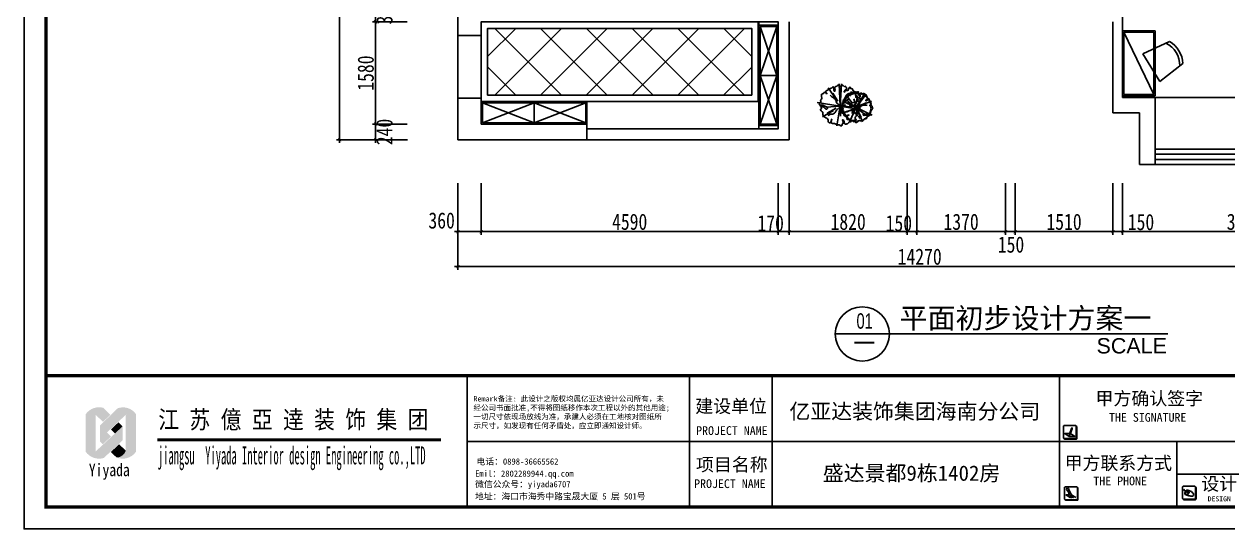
# Model space of a CAD drawing. Header units: millimetres. Extents: x -77055 to 331180, y -861586 to -491011.
# Drawn here: x -77055 to -58458, y -761938 to -754139 of the extents above; entities that cross this region are included whole.
import ezdxf
from ezdxf.enums import TextEntityAlignment as Align

# ---------------------------------------------------------------- set-up
doc = ezdxf.new("R2010")
doc.units = ezdxf.units.MM
doc.header["$PDMODE"] = 3
doc.linetypes.add('M-HIDDEN', pattern=[1.875, 1.25, -0.625])
for name, color, linetype in [('0-01图框模板说明', 2, 'Continuous'), ('0-02图框细线', 136, 'Continuous'), ('06其他', 8, 'Continuous'), ('250', 250, 'Continuous'), ('IEM-18Norm', 30, 'Continuous'), ('IFF-PLANTS', 86, 'Continuous'), ('TK', 7, 'Continuous')]:
    doc.layers.add(name, color=color, linetype=linetype)
doc.styles.add('ar', font='arial.ttf')
doc.styles.add('DIM', font='simhei.ttf', dxfattribs={"width": 0.8})
doc.styles.add('H1', font='')
doc.styles.get("Standard").update_dxf_attribs({"font": 'simhei.ttf'})
doc.styles.add('黑体', font='simhei.ttf')
doc.styles.get('H1').set_extended_font_data('SimSun')
doc.dimstyles.new('1-50', dxfattribs={"dimscale": 50, "dimtxt": 5, "dimasz": 1, "dimexe": 1, "dimexo": 0.1, "dimgap": 0.5, "dimtad": 1, "dimdec": 0, "dimdsep": 46, "dimtxsty": 'DIM', "dimblk": 'ARCHTICK', "dimcen": 4, "dimdle": 1, "dimclrd": 3, "dimclre": 3, "dimclrt": 1, "dimadec": 0, "dimazin": 0, "dimtfac": 1, "dimtdec": 0, "dimtmove": 2, "dimatfit": 3, "dimldrblk": 'DOT', "dimfxl": 15, "dimfxlon": 1, "dimarcsym": 0})

# ---------------------------------------------------------------- blocks, each defined once
blk = doc.blocks.new('_ArchTick')
at = {"color": 0, "linetype": 'ByBlock', "const_width": 0.15}
blk.add_lwpolyline([(-0.5, -0.5), (0.5, 0.5)], dxfattribs=at)
blk = doc.blocks.new('*D427')
at = {"layer": '250', "color": 3, "lineweight": -2}
for p, q in [((-71625, -753726), (-71625, -754156)), ((-71135, -753776), (-71675, -753776)), ((-71135, -754106), (-71675, -754106))]:
    blk.add_line(p, q, dxfattribs=at)
at = {"layer": 'Defpoints', "color": 0}
for p in [(-71130, -753776), (-71625, -754106), (-71130, -754106)]:
    blk.add_point(p, dxfattribs=at)
at = {"layer": '250', "color": 3, "lineweight": -2, "xscale": 50, "yscale": 50, "zscale": 50}
for p, rotation in [((-71625, -753776), 90), ((-71625, -754106), 270)]:
    blk.add_blockref('_ArchTick', p, dxfattribs=dict(at, rotation=rotation))
at = {"layer": '250', "color": 1, "insert": (-71487, -753941), "char_height": 250, "attachment_point": 5, "rotation": 90, "style": 'DIM'}
blk.add_mtext('330', dxfattribs=at)
blk = doc.blocks.new('_Dot')
at = {"color": 0, "linetype": 'ByBlock', "lineweight": -2}
blk.add_line((-0.5, 0), (-1, 0), dxfattribs=at)
at = {"color": 0, "linetype": 'ByBlock', "const_width": 0.5}
blk.add_lwpolyline([(-0.25, 0, 1), (0.25, 0, 1)], format="xyb", close=True, dxfattribs=at)
blk = doc.blocks.new('*D428')
at = {"layer": '250', "color": 3, "lineweight": -2}
for p, q in [((-71135, -754106), (-71675, -754106)), ((-71625, -754056), (-71625, -755736)), ((-71135, -755686), (-71675, -755686))]:
    blk.add_line(p, q, dxfattribs=at)
at = {"layer": 'Defpoints', "color": 0}
for p in [(-71130, -754106), (-71625, -755686), (-71130, -755686)]:
    blk.add_point(p, dxfattribs=at)
at = {"layer": '250', "color": 3, "lineweight": -2, "xscale": 50, "yscale": 50, "zscale": 50}
for p, rotation in [((-71625, -754106), 90), ((-71625, -755686), 270)]:
    blk.add_blockref('_ArchTick', p, dxfattribs=dict(at, rotation=rotation))
at = {"layer": '250', "color": 1, "insert": (-71777, -754896), "char_height": 250, "attachment_point": 5, "rotation": 90, "style": 'DIM'}
blk.add_mtext('1580', dxfattribs=at)
blk = doc.blocks.new('*D429')
at = {"layer": '250', "color": 3, "lineweight": -2}
for p, q in [((-71135, -755686), (-71675, -755686)), ((-71625, -755636), (-71625, -755976)), ((-71130, -755926), (-71675, -755926))]:
    blk.add_line(p, q, dxfattribs=at)
at = {"layer": 'Defpoints', "color": 0}
for p in [(-71130, -755686), (-71625, -755926), (-71125, -755926)]:
    blk.add_point(p, dxfattribs=at)
at = {"layer": '250', "color": 3, "lineweight": -2, "xscale": 50, "yscale": 50, "zscale": 50}
for p, rotation in [((-71625, -755686), 90), ((-71625, -755926), 270)]:
    blk.add_blockref('_ArchTick', p, dxfattribs=dict(at, rotation=rotation))
at = {"layer": '250', "color": 1, "insert": (-71487, -755806), "char_height": 250, "attachment_point": 5, "rotation": 90, "style": 'DIM'}
blk.add_mtext('240', dxfattribs=at)
blk = doc.blocks.new('*D430')
at = {"layer": '250', "color": 3, "lineweight": -2}
for p, q in [((-70355, -756596), (-70355, -757396)), ((-69995, -756596), (-69995, -757396)), ((-70405, -757346), (-69945, -757346))]:
    blk.add_line(p, q, dxfattribs=at)
at = {"layer": 'Defpoints', "color": 0}
for p in [(-69995, -756121), (-70355, -756361), (-69995, -757346)]:
    blk.add_point(p, dxfattribs=at)
at = {"layer": '250', "color": 3, "lineweight": -2, "xscale": 50, "yscale": 50, "zscale": 50, "rotation": 180}
blk.add_blockref('_ArchTick', (-70355, -757346), dxfattribs=at)
at = {"layer": '250', "color": 3, "lineweight": -2, "xscale": 50, "yscale": 50, "zscale": 50}
blk.add_blockref('_ArchTick', (-69995, -757346), dxfattribs=at)
at = {"layer": '250', "color": 1, "insert": (-70605, -757175), "char_height": 250, "attachment_point": 5, "style": 'DIM'}
blk.add_mtext('360', dxfattribs=at)
blk = doc.blocks.new('*D431')
at = {"layer": '250', "color": 3, "lineweight": -2}
for p, q in [((-69995, -756596), (-69995, -757396)), ((-65405, -756596), (-65405, -757396)), ((-70045, -757346), (-65355, -757346))]:
    blk.add_line(p, q, dxfattribs=at)
at = {"layer": 'Defpoints', "color": 0}
for p in [(-69995, -756121), (-65405, -756191), (-65405, -757346)]:
    blk.add_point(p, dxfattribs=at)
at = {"layer": '250', "color": 3, "lineweight": -2, "xscale": 50, "yscale": 50, "zscale": 50, "rotation": 180}
blk.add_blockref('_ArchTick', (-69995, -757346), dxfattribs=at)
at = {"layer": '250', "color": 3, "lineweight": -2, "xscale": 50, "yscale": 50, "zscale": 50}
blk.add_blockref('_ArchTick', (-65405, -757346), dxfattribs=at)
at = {"layer": '250', "color": 1, "insert": (-67700, -757195), "char_height": 250, "attachment_point": 5, "style": 'DIM'}
blk.add_mtext('4590', dxfattribs=at)
blk = doc.blocks.new('*D432')
at = {"layer": '250', "color": 3, "lineweight": -2}
for p, q in [((-65405, -756596), (-65405, -757396)), ((-65235, -756596), (-65235, -757396)), ((-65455, -757346), (-65185, -757346))]:
    blk.add_line(p, q, dxfattribs=at)
at = {"layer": 'Defpoints', "color": 0}
for p in [(-65405, -756191), (-65235, -756361), (-65235, -757346)]:
    blk.add_point(p, dxfattribs=at)
at = {"layer": '250', "color": 3, "lineweight": -2, "xscale": 50, "yscale": 50, "zscale": 50, "rotation": 180}
blk.add_blockref('_ArchTick', (-65405, -757346), dxfattribs=at)
at = {"layer": '250', "color": 3, "lineweight": -2, "xscale": 50, "yscale": 50, "zscale": 50}
blk.add_blockref('_ArchTick', (-65235, -757346), dxfattribs=at)
at = {"layer": '250', "color": 1, "insert": (-65522, -757217), "char_height": 250, "attachment_point": 5, "style": 'DIM'}
blk.add_mtext('170', dxfattribs=at)
blk = doc.blocks.new('*D433')
at = {"layer": '250', "color": 3, "lineweight": -2}
for p, q in [((-65235, -756596), (-65235, -757396)), ((-63415, -756596), (-63415, -757396)), ((-65285, -757346), (-63365, -757346))]:
    blk.add_line(p, q, dxfattribs=at)
at = {"layer": 'Defpoints', "color": 0}
for p in [(-63415, -754351), (-65235, -756361), (-63415, -757346)]:
    blk.add_point(p, dxfattribs=at)
at = {"layer": '250', "color": 3, "lineweight": -2, "xscale": 50, "yscale": 50, "zscale": 50, "rotation": 180}
blk.add_blockref('_ArchTick', (-65235, -757346), dxfattribs=at)
at = {"layer": '250', "color": 3, "lineweight": -2, "xscale": 50, "yscale": 50, "zscale": 50}
blk.add_blockref('_ArchTick', (-63415, -757346), dxfattribs=at)
at = {"layer": '250', "color": 1, "insert": (-64325, -757195), "char_height": 250, "attachment_point": 5, "style": 'DIM'}
blk.add_mtext('1820', dxfattribs=at)
blk = doc.blocks.new('*D434')
at = {"layer": '250', "color": 3, "lineweight": -2}
for p, q in [((-63415, -756596), (-63415, -757396)), ((-63265, -756596), (-63265, -757396)), ((-63465, -757346), (-63215, -757346))]:
    blk.add_line(p, q, dxfattribs=at)
at = {"layer": 'Defpoints', "color": 0}
for p in [(-63415, -754351), (-63265, -754351), (-63265, -757346)]:
    blk.add_point(p, dxfattribs=at)
at = {"layer": '250', "color": 3, "lineweight": -2, "xscale": 50, "yscale": 50, "zscale": 50, "rotation": 180}
blk.add_blockref('_ArchTick', (-63415, -757346), dxfattribs=at)
at = {"layer": '250', "color": 3, "lineweight": -2, "xscale": 50, "yscale": 50, "zscale": 50}
blk.add_blockref('_ArchTick', (-63265, -757346), dxfattribs=at)
at = {"layer": '250', "color": 1, "insert": (-63542, -757217), "char_height": 250, "attachment_point": 5, "style": 'DIM'}
blk.add_mtext('150', dxfattribs=at)
blk = doc.blocks.new('*D435')
at = {"layer": '250', "color": 3, "lineweight": -2}
for p, q in [((-63265, -756596), (-63265, -757396)), ((-61895, -756596), (-61895, -757396)), ((-63315, -757346), (-61845, -757346))]:
    blk.add_line(p, q, dxfattribs=at)
at = {"layer": 'Defpoints', "color": 0}
for p in [(-61895, -753551), (-63265, -754351), (-61895, -757346)]:
    blk.add_point(p, dxfattribs=at)
at = {"layer": '250', "color": 3, "lineweight": -2, "xscale": 50, "yscale": 50, "zscale": 50, "rotation": 180}
blk.add_blockref('_ArchTick', (-63265, -757346), dxfattribs=at)
at = {"layer": '250', "color": 3, "lineweight": -2, "xscale": 50, "yscale": 50, "zscale": 50}
blk.add_blockref('_ArchTick', (-61895, -757346), dxfattribs=at)
at = {"layer": '250', "color": 1, "insert": (-62580, -757195), "char_height": 250, "attachment_point": 5, "style": 'DIM'}
blk.add_mtext('1370', dxfattribs=at)
blk = doc.blocks.new('*D436')
at = {"layer": '250', "color": 3, "lineweight": -2}
for p, q in [((-61895, -756596), (-61895, -757396)), ((-61745, -756596), (-61745, -757396)), ((-61945, -757346), (-61695, -757346))]:
    blk.add_line(p, q, dxfattribs=at)
at = {"layer": 'Defpoints', "color": 0}
for p in [(-61895, -753551), (-61745, -754351), (-61745, -757346)]:
    blk.add_point(p, dxfattribs=at)
at = {"layer": '250', "color": 3, "lineweight": -2, "xscale": 50, "yscale": 50, "zscale": 50, "rotation": 180}
blk.add_blockref('_ArchTick', (-61895, -757346), dxfattribs=at)
at = {"layer": '250', "color": 3, "lineweight": -2, "xscale": 50, "yscale": 50, "zscale": 50}
blk.add_blockref('_ArchTick', (-61745, -757346), dxfattribs=at)
at = {"layer": '250', "color": 1, "insert": (-61809, -757547), "char_height": 250, "attachment_point": 5, "style": 'DIM'}
blk.add_mtext('150', dxfattribs=at)
blk = doc.blocks.new('*D437')
at = {"layer": '250', "color": 3, "lineweight": -2}
for p, q in [((-61745, -756596), (-61745, -757396)), ((-60235, -756596), (-60235, -757396)), ((-61795, -757346), (-60185, -757346))]:
    blk.add_line(p, q, dxfattribs=at)
at = {"layer": 'Defpoints', "color": 0}
for p in [(-61745, -754351), (-60235, -754541), (-60235, -757346)]:
    blk.add_point(p, dxfattribs=at)
at = {"layer": '250', "color": 3, "lineweight": -2, "xscale": 50, "yscale": 50, "zscale": 50, "rotation": 180}
blk.add_blockref('_ArchTick', (-61745, -757346), dxfattribs=at)
at = {"layer": '250', "color": 3, "lineweight": -2, "xscale": 50, "yscale": 50, "zscale": 50}
blk.add_blockref('_ArchTick', (-60235, -757346), dxfattribs=at)
at = {"layer": '250', "color": 1, "insert": (-60990, -757195), "char_height": 250, "attachment_point": 5, "style": 'DIM'}
blk.add_mtext('1510', dxfattribs=at)
blk = doc.blocks.new('*D438')
at = {"layer": '250', "color": 3, "lineweight": -2}
for p, q in [((-60235, -756596), (-60235, -757396)), ((-60085, -756596), (-60085, -757396)), ((-60285, -757346), (-60035, -757346))]:
    blk.add_line(p, q, dxfattribs=at)
at = {"layer": 'Defpoints', "color": 0}
for p in [(-60085, -755706), (-60235, -755946), (-60085, -757346)]:
    blk.add_point(p, dxfattribs=at)
at = {"layer": '250', "color": 3, "lineweight": -2, "xscale": 50, "yscale": 50, "zscale": 50, "rotation": 180}
blk.add_blockref('_ArchTick', (-60235, -757346), dxfattribs=at)
at = {"layer": '250', "color": 3, "lineweight": -2, "xscale": 50, "yscale": 50, "zscale": 50}
blk.add_blockref('_ArchTick', (-60085, -757346), dxfattribs=at)
at = {"layer": '250', "color": 1, "insert": (-59801, -757199), "char_height": 250, "attachment_point": 5, "style": 'DIM'}
blk.add_mtext('150', dxfattribs=at)
blk = doc.blocks.new('*D439')
at = {"layer": '250', "color": 3, "lineweight": -2}
for p, q in [((-60085, -756596), (-60085, -757396)), ((-56325, -756596), (-56325, -757396)), ((-60135, -757346), (-56275, -757346))]:
    blk.add_line(p, q, dxfattribs=at)
at = {"layer": 'Defpoints', "color": 0}
for p in [(-60085, -755706), (-56325, -755706), (-56325, -757346)]:
    blk.add_point(p, dxfattribs=at)
at = {"layer": '250', "color": 3, "lineweight": -2, "xscale": 50, "yscale": 50, "zscale": 50, "rotation": 180}
blk.add_blockref('_ArchTick', (-60085, -757346), dxfattribs=at)
at = {"layer": '250', "color": 3, "lineweight": -2, "xscale": 50, "yscale": 50, "zscale": 50}
blk.add_blockref('_ArchTick', (-56325, -757346), dxfattribs=at)
at = {"layer": '250', "color": 1, "insert": (-58205, -757195), "char_height": 250, "attachment_point": 5, "style": 'DIM'}
blk.add_mtext('3760', dxfattribs=at)
blk = doc.blocks.new('*D442')
at = {"layer": '250', "color": 3, "lineweight": -2}
for p, q in [((-70355, -757135), (-70355, -757935)), ((-56085, -757135), (-56085, -757935)), ((-56035, -757885), (-70405, -757885))]:
    blk.add_line(p, q, dxfattribs=at)
at = {"layer": 'Defpoints', "color": 0}
for p in [(-70355, -756500), (-56085, -756500), (-70355, -757885)]:
    blk.add_point(p, dxfattribs=at)
at = {"layer": '250', "color": 3, "lineweight": -2, "xscale": 50, "yscale": 50, "zscale": 50, "rotation": 180}
blk.add_blockref('_ArchTick', (-70355, -757885), dxfattribs=at)
at = {"layer": '250', "color": 3, "lineweight": -2, "xscale": 50, "yscale": 50, "zscale": 50}
blk.add_blockref('_ArchTick', (-56085, -757885), dxfattribs=at)
at = {"layer": '250', "color": 1, "insert": (-63220, -757734), "char_height": 250, "attachment_point": 5, "style": 'DIM'}
blk.add_mtext('14270', dxfattribs=at)
blk = doc.blocks.new('*D443')
at = {"layer": '250', "color": 3, "lineweight": -2}
for p, q in [((-72181, -744411), (-72181, -755976)), ((-71431, -744461), (-72231, -744461)), ((-71431, -755926), (-72231, -755926))]:
    blk.add_line(p, q, dxfattribs=at)
at = {"layer": 'Defpoints', "color": 0}
for p in [(-71130, -744461), (-72181, -755926), (-71130, -755926)]:
    blk.add_point(p, dxfattribs=at)
at = {"layer": '250', "color": 3, "lineweight": -2, "xscale": 50, "yscale": 50, "zscale": 50}
for p, rotation in [((-72181, -744461), 90), ((-72181, -755926), 270)]:
    blk.add_blockref('_ArchTick', p, dxfattribs=dict(at, rotation=rotation))
at = {"layer": '250', "color": 1, "insert": (-72331, -750193), "char_height": 250, "attachment_point": 5, "rotation": 90, "style": 'DIM'}
blk.add_mtext('11465', dxfattribs=at)
blk = doc.blocks.new('TREE')
at = {"color": 0, "linetype": 'ByBlock'}
for p, q in [((0, 0), (-426, 453)), ((1, -2), (-184, 326)), ((-14, 124), (-37, 392)), ((-28, 553), (-9, 216)), ((-2, -2), (384, 367)), ((0, 0), (-500, -310)), ((0, 0), (-473, -365)), ((0, 0), (-35, -318)), ((0, 0), (227, 147)), ((0, 0), (381, 26)), ((0, 0), (325, -339)), ((0, 0), (223, -298)), ((-580, -11), (-189, -11)), ((-146, -21), (-393, -29)), ((189, -548), (66, -191))]:
    blk.add_line(p, q, dxfattribs=at)
for points in [[(-533, 172, 0.048549), (-538, 162, 0.190472), (-538, 152, -0.10101), (-534, 136, 0.307962), (-529, 126, 0.265853), (-522, 125, -0.124573), (-499, 128, -0.175417), (-471, 113, -0.55537), (-474, 103, -0.151111), (-493, 103, 0.037801), (-513, 108, 0.126958), (-522, 108, 0.229316), (-545, 84, 0.16988), (-545, 59, -0.10766), (-541, 26, 0.160613), (-535, -45, -0.11842), (-527, -95, -0.101826), (-531, -107, 0.641425), (-505, -139, 0.023709), (-443, -97, -0.264906), (-413, -93, -0.527356), (-410, -108, -0.115062), (-453, -136, 0.153737), (-493, -166, 0.227692), (-497, -195, -0.107046), (-494, -249, 0.304489), (-478, -282, 0.118537), (-445, -292, -0.24455), (-417, -310, -0.401226), (-423, -336, 0.516312), (-423, -369, 0.207858), (-395, -376, -0.205707), (-373, -381, 0.042292), (-366, -398, 0.27872), (-293, -406, 0.371124), (-277, -369, -0.162146), (-276, -332, -0.092503), (-254, -296, -0.92822), (-245, -302, 0.045097), (-264, -338, 0.271844), (-261, -356, -0.045638), (-237, -394, -0.351087), (-245, -437, 0.267635), (-276, -481, 0.456302), (-255, -503, 0.224849), (-239, -495, -0.702819), (-221, -501, 0.36667), (-167, -517, -0.306593), (-116, -526, 0.365707), (-41, -531, 0.229267), (-32, -515, -0.531538), (-16, -505, 0.038694), (27, -520, 0.546027), (39, -510, 0.008428), (32, -472, -1.045168), (37, -471, 0.024954), (85, -536, 0.277631), (132, -553, 0.618575), (136, -539, 0.07332), (112, -501, -0.264636), (108, -484, -0.283668), (151, -475, 0.151544), (216, -478, 0.263252), (240, -456, -0.276965), (266, -432, -0.00619), (307, -424, 0.292035), (342, -392, 0.386467), (334, -377, -0.479561), (328, -327, -0.347201), (364, -322, 0.24097), (407, -324, 0.319278), (424, -297, -0.256097), (439, -262, 0.599235), (437, -247, 0.047891), (392, -236, -0.010419), (332, -226, -1.343777), (334, -221, -0.207946), (408, -227, 0.33552), (447, -221, 0.15502), (468, -176, -0.317336), (499, -144, 0.33213), (532, -107, 0.295355), (520, -83, -0.3785), (502, -32, 0.22719), (500, 14, 0.002774), (486, 38, -0.340727), (489, 58, 0.192143), (500, 81, 0.191783), (474, 155, 0.399061), (419, 160, -0.281864), (340, 151, -0.778653), (341, 160, 0.05714), (390, 169, 0.298226), (428, 213, -0.213147), (451, 252, 0.598277), (448, 281, 0.136008), (413, 299, -0.239617), (383, 322, 0.225446), (329, 367, -0.274678), (282, 414, 0.625959), (207, 429, -0.077436), (161, 385, -1.722769), (161, 389, 0.182225), (191, 427, -0.220662), (213, 451, 0.440558), (221, 473, 0.255848), (180, 500, 0.203833), (140, 487, -0.381368), (42, 488, 0.289099), (-77, 508, 0.098536), (-107, 488, -0.37499), (-148, 485, 0.295657), (-212, 490, 0.325049), (-226, 463, -0.444778), (-241, 442, -0.072527), (-280, 445, 0.724317), (-286, 435, 0.036145), (-225, 376, 0.245611), (-185, 367, -0.314344), (-138, 351, -0.471362), (-150, 307, -0.328571), (-187, 315, 0.165469), (-233, 341, -0.289587), (-308, 411, 0.485494), (-358, 433, 0.37279), (-379, 377, -0.569082), (-398, 355, 0.406999), (-425, 335, -0.196889), (-455, 288, -0.049165), (-529, 245, 0.519447), (-535, 215, -0.377457), (-533, 172, 3.957934)], [(15, 56, -0.10196), (60, 209, 0.275224), (55, 302, -0.168848), (27, 414, -2.224984)], [(-390, 62, -0.036231), (-288, 26, 0.185457), (-162, 20, -0.211068), (-43, 9, 0.149215), (0, 0, -8.760448)], [(487, -11, 0.172133), (370, 10, -0.196086), (205, 48, 0.316741), (120, 48, -11.613477)], [(-159, -464, 0.391732), (-139, -392, -0.180788), (-149, -315, -0.13994), (-84, -199, 0.260432), (-59, -111, -0.869243)], [(295, -451, 0.133517), (268, -402, 0.059364), (224, -366, -0.223064), (177, -290, 0.236418), (120, -204, -0.461399)]]:
    blk.add_lwpolyline(points, format="xyb", dxfattribs=at)
blk = doc.blocks.new('A$C277C16EF')
at = {"layer": '0-01图框模板说明'}
for points in [[(-12145, 1411, -0.414214), (-12158, 1397), (-12331, 1397, -0.071272), (-12335, 1398, 0.348143), (-12322, 1388), (-12149, 1388, 0.414214), (-12135, 1401), (-12135, 1574, 0.333108), (-12145, 1587, -0.057743), (-12145, 1584)], [(-12128, 465, -0.414214), (-12141, 451), (-12314, 451, -0.071272), (-12318, 452, 0.348143), (-12305, 442), (-12132, 442, 0.414214), (-12119, 455), (-12119, 628, 0.333108), (-12129, 641, -0.057743), (-12128, 638)], [(-10305, 473, -0.414214), (-10318, 460), (-10491, 460, -0.071272), (-10495, 460, 0.348143), (-10482, 450), (-10309, 450, 0.414214), (-10296, 463), (-10296, 636, 0.333108), (-10305, 649, -0.057743), (-10305, 646)]]:
    blk.add_hatch(color=8, dxfattribs=at).paths.add_polyline_path(points)
at = {"layer": '06其他', "linetype": 'ByBlock'}
h = blk.add_hatch(color=7, dxfattribs=at)
h.set_gradient(color1=(255, 241, 220), color2=(255, 110, 0), rotation=45, tint=1, name='HEMISPHERICAL')
h.paths.add_polyline_path([(-27449, 1771), (-27449, 1763, -0.16489), (-27295, 1763), (-27180, 1654), (-27067, 1764), (-27179, 1872, 0.313173)])
h = blk.add_hatch(color=16, dxfattribs=at)
h.set_gradient(color1=(127, 0, 0), color2=(204, 0, 0), rotation=135, tint=1, name='INVHEMISPHERICAL')
h.paths.add_polyline_path([(-27227, 1599), (-27119, 1490), (-26828, 1764, -0.337042), (-26673, 1776, 0.33371), (-26953, 1864)])
h = blk.add_hatch(color=20, dxfattribs=at)
h.set_gradient(color1=(255, 63, 0), color2=(253, 236, 196), tint=1, name='HEMISPHERICAL')
h.paths.add_polyline_path([(-27449, 1194, 0.322561), (-27170, 1095, -0.167756), (-27295, 1196), (-27295, 1763, 0.16489), (-27449, 1763)])
h = blk.add_hatch(color=1, dxfattribs=at)
h.set_gradient(color1=(255, 0, 0), color2=(255, 127, 0), tint=1, name='INVHEMISPHERICAL')
h.paths.add_polyline_path([(-26673, 1776, 0.339601), (-26829, 1763), (-26829, 1210, -0.318809), (-26971, 1103, 0.343219), (-26673, 1189)])
h = blk.add_hatch(color=20, dxfattribs=at)
h.set_gradient(color1=(255, 63, 0), color2=(253, 236, 196), rotation=45, tint=1)
h.paths.add_polyline_path([(-27295, 1196, 0.167756), (-27170, 1095), (-26879, 1367), (-26879, 1584)])
h = blk.add_hatch(color=18, dxfattribs=at)
h.set_gradient(color1=(76, 0, 0), color2=(127, 0, 0), rotation=45, tint=1, name='CURVED')
h.paths.add_polyline_path([(-27227, 1599), (-27227, 1351), (-27184, 1309), (-27056, 1428)])
h = blk.add_hatch(color=11, dxfattribs=at)
h.set_gradient(color1=(254, 140, 88), color2=(97, 0, 2), rotation=45, tint=1, name='HEMISPHERICAL')
h.paths.add_polyline_path([(-27059, 1537), (-26995, 1476), (-26879, 1584), (-26943, 1646)])
h = blk.add_hatch(color=16, dxfattribs=at)
h.set_gradient(color1=(127, 0, 0), color2=(204, 0, 0), rotation=45, tint=1, name='CURVED')
h.paths.add_polyline_path([(-26829, 1210), (-26932, 1308), (-27060, 1189), (-26971, 1103, 0.318809)])
at = {"layer": '0-01图框模板说明', "color": 8}
for p, q in [((-12251, 1448), (-12253, 1444)), ((-12252, 1448), (-12253, 1446)), ((-12253, 1446), (-12253, 1444)), ((-12252, 1445), (-12253, 1444)), ((-12251, 1447), (-12252, 1445)), ((-10462, 577), (-10429, 561)), ((-10421, 576), (-10454, 588)), ((-10449, 575), (-10449, 575)), ((-10449, 575), (-10425, 562)), ((-10420, 571), (-10445, 582)), ((-10379, 585), (-10421, 597)), ((-10411, 561), (-10404, 557)), ((-12241, 484), (-12306, 527)), ((-12306, 527), (-12253, 527)), ((-12224, 527), (-12219, 527)), ((-12219, 527), (-12153, 484)), ((-10471, 551), (-10471, 551)), ((-10456, 543), (-10415, 520))]:
    blk.add_line(p, q, dxfattribs=at)
at = {"layer": '0-01图框模板说明', "color": 2, "const_width": 49}
blk.add_lwpolyline([(-338, 19745), (-338, 338), (-28062, 338), (-28062, 19745)], close=True, dxfattribs=at)
blk.add_lwpolyline([(-338, 2367), (-28066, 2367)], dxfattribs=at)
at = {"layer": '0-01图框模板说明', "color": 8}
for points in [[(-12331, 1397), (-12158, 1397, 0.414214), (-12145, 1411), (-12145, 1584, 0.414214), (-12158, 1597), (-12331, 1597, 0.414214), (-12344, 1584), (-12344, 1411, 0.414214)], [(-12208, 1555), (-12215, 1557), (-12215, 1559, -0.451962), (-12211, 1560), (-12210, 1560, -0.418435), (-12208, 1556)], [(-12314, 451), (-12141, 451, 0.414214), (-12128, 465), (-12128, 638, 0.414214), (-12141, 651), (-12314, 651, 0.414214), (-12328, 638), (-12328, 465, 0.414214)], [(-10491, 460), (-10318, 460, 0.414214), (-10305, 473), (-10305, 646, 0.414214), (-10318, 659), (-10491, 659, 0.414214), (-10504, 646), (-10504, 473, 0.414214)]]:
    blk.add_lwpolyline(points, format="xyb", close=True, dxfattribs=at)
for points in [[(-12335, 1398, 0.348143), (-12322, 1388), (-12149, 1388, 0.414214), (-12135, 1401), (-12135, 1574, 0.333108), (-12145, 1587)], [(-12318, 452, 0.348143), (-12305, 442), (-12132, 442, 0.414214), (-12119, 455), (-12119, 628, 0.333108), (-12129, 641)], [(-10495, 460, 0.348143), (-10482, 450), (-10309, 450, 0.414214), (-10296, 463), (-10296, 636, 0.333108), (-10305, 649)]]:
    blk.add_lwpolyline(points, format="xyb", dxfattribs=at)
for points in [[(-12211, 1548), (-12218, 1551), (-12249, 1464), (-12242, 1462)], [(-12208, 1555), (-12216, 1558), (-12218, 1551), (-12210, 1548)], [(-12251, 1447), (-12252, 1448), (-12249, 1464), (-12242, 1462)]]:
    blk.add_lwpolyline(points, close=True, dxfattribs=at)
blk.add_lwpolyline([(-12238, 1473), (-12235, 1473), (-12170, 1430), (-12257, 1430), (-12323, 1473), (-12246, 1473)], dxfattribs=at)
for centre, radius in [((-12280, 614), 17.7), ((-12268, 579), 2.53), ((-12263, 570), 2.53), ((-12262, 582), 2.53), ((-12259, 560), 2.53), ((-12258, 573), 2.53), ((-12256, 586), 2.53), ((-12253, 563), 2.53), ((-12252, 576), 2.53), ((-12247, 566), 2.53), ((-12254, 548), 2.53), ((-12239, 527), 14.3), ((-12248, 551), 2.53), ((-12242, 555), 2.53)]:
    blk.add_circle(centre, radius, dxfattribs=at)
for centre, radius, start, end in [((-12394, 500), 144, 10.8653, 46.0134), ((-11892, 729), 386, 196.3548, 210.1283), ((-10446, 561), 21.3, 158.1829, 240.9002), ((-10421, 555), 46.4, 172.2315, 207.5085), ((-10376, 526), 99.8, 139.3249, 154.2833), ((-10430, 563), 35, 74.0812, 127.264), ((-10447, 579), 3.62, 54.1755, 246.924), ((-10445, 579), 46.7, 277.384, 14.5417), ((-10419, 579), 21, 239.1443, 279.6549), ((-10424, 568), 5.39, 255.5948, 46.2056), ((-10431, 557), 21, 22.1455, 62.6561), ((-10416, 563), 5.32, 279.6549, 22.1455), ((-10448, 474), 131, 28.784, 58.3007), ((-10374, 651), 146, 233.0714, 279.6677), ((-10357, 637), 131, 243.4996, 273.0164), ((-10359, 532), 27.1, 290.3762, 11.4241)]:
    blk.add_arc(centre, radius, start, end, dxfattribs=at)
for points in [[(-10458, 585), (-10473, 587), (-10480, 594), (-10483, 611)], [(-10456, 587), (-10473, 588), (-10478, 600), (-10482, 612)]]:
    blk.add_open_spline(points, degree=3, dxfattribs=at)
blk.add_spline([(-12239, 513), (-12210, 500), (-12209, 510), (-12222, 507), (-12230, 484), (-12195, 490), (-12189, 484)], degree=3, dxfattribs=at)
at = {"layer": '0-02图框细线'}
for p, q in [((-21553, 338), (-21553, 2367)), ((-18119, 327), (-18119, 2367)), ((-16842, 327), (-16842, 2367)), ((-12405, 338), (-12405, 2367)), ((-21553, 1352), (-338, 1352)), ((-10594, 338), (-10594, 1352)), ((-338, 845), (-10594, 845))]:
    blk.add_line(p, q, dxfattribs=at)
blk.add_lwpolyline([(0, 20083), (0, 0), (-28400, 0), (-28400, 20083)], close=True, dxfattribs=at)
at = {"layer": '0-02图框细线', "ltscale": 0.2, "const_width": 45}
blk.add_lwpolyline([(-26342, 1377), (-21957, 1377)], dxfattribs=at)
at = {"layer": '0-02图框细线'}
for s, insert, char_height, attachment_point in [('{\\fSimHei|b0|i0|c134|p2;Remark备注: 此设计之版权均属亿亚达设计公司所有，未\\P经公司书面批准,不得将图纸移作本次工程以外的其他用途;\\P一切尺寸依现场放线为准，承建人必须在工地核对图纸所\\P示尺寸，如发现有任何矛盾处，应立即通知设计师。}', (-21458, 1541), 83.12, 7), ('{\\fSimSun|b0|i0|c134|p2;甲方确认签字}', (-11848, 2004), 202.86, 4), ('{\\fSimSun|b0|i0|c134|p2;建设单位}', (-18031, 1885), 202.86, 4), ('{\\fSimSun|b0|i0|c134|p2;THE SIGNATURE}', (-11640, 1722), 135.24, 4), ('{\\fSimSun|b0|i0|c134|p2;PROJECT NAME}', (-18018, 1518), 135.24, 4), ('{\\fSimSun|b0|i0|c134|p2;项目名称}', (-18020, 983), 202.86, 4), ('{\\fSimSun|b0|i0|c134|p2;甲方联系方式}', (-12326, 1005), 202.86, 4), ('{\\fSimSun|b0|i0|c134|p2;电话：0898-36665562  }', (-21410, 1036), 96.98, 4), ('{\\fSimSun|b0|i0|c134|p2;微信公众号：yiyada6707}', (-21432, 677), 96.98, 4), ('{\\fSimSun|b0|i0|c134|p2;Emil：2802289944.qq.com}', (-21432, 841), 96.98, 4), ('{\\fSimSun|b0|i0|c134|p2;PROJECT NAME}', (-18049, 698), 135.24, 4), ('{\\fSimSun|b0|i0|c134|p2;THE PHONE}', (-11882, 740), 135.24, 4), ('{\\fSimSun|b0|i0|c134|p2;设计}', (-10215, 686), 202.86, 4), ('{\\fSimSun|b0|i0|c134|p2;地址：海口市海秀中路宝晟大厦 5 层 501号}', (-21433, 497), 96.98, 4), ('{\\fSimSun|b0|i0|c134|p2;DESIGN}', (-10116, 464), 76.2, 4)]:
    blk.add_mtext(s, dxfattribs=dict(at, insert=insert, char_height=char_height, attachment_point=attachment_point))
at = {"layer": '0-02图框细线', "char_height": 236.67, "attachment_point": 5, "style": '黑体'}
for s, insert in [('亿亚达装饰集团海南分公司', (-14640, 1802)), ('{\\fSimSun|b0|i0|c134|p2;盛达景都9栋1402房}', (-14690, 849))]:
    blk.add_mtext(s, dxfattribs=dict(at, insert=insert))
at = {"layer": 'TK', "color": 150, "style": 'H1'}
for s, height, width, p in [('江 苏 億 亞 逹 装 饰 集 团', 277.07, 0.85, (-26327, 1551)), ('jiangsu  Yiyada Interior design Engineering co.,LTD', 277.07, 0.43, (-26331, 997)), ('Yiyada ', 194, 0.8, (-27400, 815))]:
    blk.add_text(s, height=height, dxfattribs=dict(at, width=width)).set_placement(p)
blk = doc.blocks.new('A$C56A9156F')
at = {"color": 1}
for p, q in [((-92, 491), (360, 525)), ((-92, 491), (0, 0)), ((0, 0), (433, 132))]:
    blk.add_line(p, q, dxfattribs=at)
for radius, start, end in [(375, 337.108, 44.0862), (425, 342.5246, 38.6696)]:
    blk.add_arc((28, 260), radius, start, end, dxfattribs=at)

msp = doc.modelspace()

# ---------------------------------------------------------------- hatches: boundary and pattern name
at = {"layer": '250'}
h = msp.add_hatch(dxfattribs=at)
h.set_pattern_fill('_USER', color=8, scale=500, angle=45, style=0, double=1, pattern_type=0)
h.set_pattern_definition([(45, (-67854.83, -754720.96), (-353.55, 353.55), []), (135, (-67854.83, -754720.96), (-353.55, -353.55), [])])
h.paths.add_polyline_path([(-69894.8, -755236), (-65814.8, -755236), (-65814.8, -754206), (-69894.8, -754206)])

# ---------------------------------------------------------------- linework, layer by layer
at = {"color": 2}
msp.add_line((-64524.3, -758926), (-63687.9, -758926), dxfattribs=at)
msp.add_line((-63687.9, -758926), (-59386.4, -758926))
at = {"color": 150}
msp.add_circle((-64106.1, -758926), 418.2, dxfattribs=at)
at = {"layer": '250', "color": 7}
for p, q in [((-70354.8, -746596), (-70354.8, -754316)), ((-60084.8, -752301), (-60084.8, -755271)), ((-69994.8, -754316), (-69994.8, -754106)), ((-60234.8, -754106), (-60234.8, -755511)), ((-69994.8, -754316), (-70354.8, -754316)), ((-69994.8, -755286), (-70354.8, -755286)), ((-70354.8, -755286), (-70354.8, -755926)), ((-69994.8, -755286), (-69994.8, -755686)), ((-60084.8, -755271), (-59584.8, -755271)), ((-59584.8, -755271), (-59584.8, -756071)), ((-60234.8, -755511), (-59824.8, -755511)), ((-59824.8, -755511), (-59824.8, -756311)), ((-69994.8, -755686), (-68359.8, -755686)), ((-68359.8, -755686), (-68359.8, -755756)), ((-68359.8, -755756), (-68359.8, -755926)), ((-70354.8, -755926), (-68359.8, -755926)), ((-59584.8, -756071), (-59584.8, -756311)), ((-59824.8, -756311), (-59584.8, -756311))]:
    msp.add_line(p, q, dxfattribs=at)
at = {"layer": '250', "color": 8}
for p, q in [((-65404.8, -754106), (-65404.8, -755756)), ((-65234.8, -754106), (-65234.8, -755926)), ((-65704.8, -754156), (-65704.8, -755706)), ((-69177.3, -755666), (-69974.8, -755356)), ((-69974.8, -755666), (-69177.3, -755356)), ((-69177.3, -755356), (-69177.3, -755666)), ((-68379.8, -755356), (-69177.3, -755666)), ((-69177.3, -755356), (-68379.8, -755666)), ((-68359.8, -755756), (-65404.8, -755756)), ((-68359.8, -755926), (-65234.8, -755926))]:
    msp.add_line(p, q, dxfattribs=at)
at = {"layer": '250', "color": 1}
for p, q in [((-60064.8, -754265.4), (-59604.8, -755225.4)), ((-57119.8, -756151), (-59584.8, -756151)), ((-57119.8, -756231), (-59584.8, -756231))]:
    msp.add_line(p, q, dxfattribs=at)
at = {"layer": '250', "color": 251}
msp.add_line((-57119.8, -755271), (-59584.8, -755271), dxfattribs=at)
at = {"layer": '250', "color": 2}
for p, q in [((-57119.8, -756071), (-59584.8, -756071)), ((-57119.8, -756311), (-59584.8, -756311))]:
    msp.add_line(p, q, dxfattribs=at)
at = {"layer": '250', "color": 8}
for points in [[(-65704.8, -754156), (-65704.8, -755756), (-68359.8, -755756), (-68359.8, -755336), (-69974.8, -755336), (-69994.8, -755336), (-69994.8, -754106), (-65704.8, -754106), (-65704.8, -754156)], [(-65424.8, -755686), (-65684.8, -754931), (-65424.8, -754931), (-65684.8, -754176)], [(-65684.8, -755686), (-65424.8, -754931), (-65684.8, -754931), (-65424.8, -754176)]]:
    msp.add_lwpolyline(points, dxfattribs=at)
for points in [[(-69994.8, -755336), (-65714.8, -755336), (-65714.8, -754106), (-69994.8, -754106)], [(-69894.8, -755236), (-65814.8, -755236), (-65814.8, -754206), (-69894.8, -754206)], [(-65684.8, -754176), (-65424.8, -754176), (-65424.8, -755686), (-65684.8, -755686)], [(-69994.8, -755686), (-68359.8, -755686), (-68359.8, -755336), (-69994.8, -755336)], [(-69974.8, -755666), (-68379.8, -755666), (-68379.8, -755356), (-69974.8, -755356)]]:
    msp.add_lwpolyline(points, close=True, dxfattribs=at)
at = {"layer": '250', "color": 7}
for points in [[(-65704.8, -754156), (-65404.8, -754156), (-65404.8, -754106), (-65704.8, -754106)], [(-70354.8, -755286), (-69994.8, -755286), (-69994.8, -754316), (-70354.8, -754316)], [(-65704.8, -755706), (-65404.8, -755706), (-65404.8, -755756), (-65704.8, -755756)]]:
    msp.add_lwpolyline(points, close=True, dxfattribs=at)
at = {"layer": '250', "color": 2}
msp.add_lwpolyline([(-59584.8, -755245.4), (-59584.8, -754245.4), (-60084.8, -754245.4), (-60084.8, -755245.4)], close=True, dxfattribs=at)
at = {"layer": '250', "color": 1}
msp.add_lwpolyline([(-59604.8, -755225.4), (-59604.8, -754265.4), (-60064.8, -754265.4), (-60064.8, -755225.4)], close=True, dxfattribs=at)
at = {"layer": 'IEM-18Norm', "linetype": 'M-HIDDEN', "ltscale": 0.2}
msp.add_circle((-64189.1, -755424.4), 216.6, dxfattribs=at)

# ---------------------------------------------------------------- block references
at = {"color": 0, "rotation": 20.83290023870373}
msp.add_blockref('A$C56A9156F', (-59510.8, -755025.6), dxfattribs=at)
at = {"layer": '250', "color": 7}
msp.add_blockref('A$C277C16EF', (-48655.4, -761938.4), dxfattribs=at)
at = {"layer": 'IFF-PLANTS'}
for p, xscale, yscale, zscale, rotation in [((-64447.4, -755405.8), -0.5801032317077741, 0.5801032316958299, 0.580103231707317, 124.2149886182126), ((-64200.2, -755427.8), 0.4350774237579836, 0.4350774237973383, 0.4350774237804879, 201.1796316261226)]:
    msp.add_blockref('TREE', p, dxfattribs=dict(at, xscale=xscale, yscale=yscale, zscale=zscale, rotation=rotation))

# ---------------------------------------------------------------- texts
at = {"color": 2, "style": 'ar'}
msp.add_text('SCALE  ', height=237.6, dxfattribs=at).set_placement((-60488.4, -759228))
at = {"color": 2, "style": 'ar', "flags": 8}
msp.add_attdef('平面初步设计方案一', text='原始结构图', height=316.8, dxfattribs=at).set_placement((-61585.7, -758676.1), align=Align.MIDDLE)
at = {"color": 2, "style": 'ar', "width": 0.680032}
msp.add_attdef('01', text='02', height=237.6, dxfattribs=at).set_placement((-64195.8, -758845), (-63944.7, -758845), align=Align.FIT)
at = {"color": 2, "style": 'ar', "width": 3.8549, "flags": 8}
msp.add_attdef('-', text='-', height=237.6, dxfattribs=at).set_placement((-64288.5, -759152.9), (-63862.4, -759152.9), align=Align.FIT)

# ---------------------------------------------------------------- dimensions: what is measured, and where the dimension line sits
at = {"layer": '250', "color": 7}
for base, p1, p2, angle, picture, middle in [((-72181.4, -755926), (-71130.4, -744461), (-71130.4, -755926), 270, '*D443', (-72331.4, -750193.5)), ((-61894.8, -757346.4), (-63264.8, -754351.4), (-61894.8, -753551.4), 180, '*D435', (-62579.8, -757195)), ((-71625.4, -755686), (-71130.4, -754106), (-71130.4, -755686), 270, '*D428', (-71776.8, -754896)), ((-63414.8, -757346.4), (-65234.8, -756361.4), (-63414.8, -754351.4), 180, '*D433', (-64324.8, -757195)), ((-60234.8, -757346.4), (-61744.8, -754351.4), (-60234.8, -754541.4), 180, '*D437', (-60989.8, -757195)), ((-56324.8, -757346.4), (-60084.8, -755706.4), (-56324.8, -755706.4), 180, '*D439', (-58204.8, -757195)), ((-65404.8, -757346.4), (-69994.8, -756121.4), (-65404.8, -756191.4), 180, '*D431', (-67699.8, -757195))]:
    dim = msp.add_linear_dim(base=base, p1=p1, p2=p2, angle=angle, dimstyle='1-50', dxfattribs=at)
    dim.commit()
    dim.dimension.update_dxf_attribs({"geometry": picture, "text_midpoint": middle})
for base, p1, p2, angle, picture, middle in [((-61744.8, -757346.4), (-61894.8, -753551.4), (-61744.8, -754351.4), 180, '*D436', (-61808.6, -757546.9)), ((-71625.4, -754106), (-71130.4, -753776), (-71130.4, -754106), 270, '*D427', (-71487.1, -753941)), ((-63264.8, -757346.4), (-63414.8, -754351.4), (-63264.8, -754351.4), 180, '*D434', (-63541.8, -757217.1)), ((-71625.4, -755926), (-71130.4, -755686), (-71125.4, -755926), 270, '*D429', (-71487.1, -755806)), ((-60084.8, -757346.4), (-60234.8, -755946.4), (-60084.8, -755706.4), 180, '*D438', (-59801.2, -757199.2)), ((-69994.8, -757346.4), (-70354.8, -756361.4), (-69994.8, -756121.4), 180, '*D430', (-70604.7, -757174.7)), ((-65234.8, -757346.4), (-65404.8, -756191.4), (-65234.8, -756361.4), 180, '*D432', (-65521.8, -757217.1))]:
    dim = msp.add_linear_dim(base=base, p1=p1, p2=p2, angle=angle, dimstyle='1-50', dxfattribs=at)
    dim.commit()
    dim.dimension.update_dxf_attribs({"geometry": picture, "text_midpoint": middle, "dimtype": 160})
dim = msp.add_linear_dim(base=(-70354.8, -757885), p1=(-56084.8, -756499.5), p2=(-70354.8, -756499.5), dimstyle='1-50', dxfattribs=at)
dim.commit()
dim.dimension.update_dxf_attribs({"geometry": '*D442', "text_midpoint": (-63219.8, -757733.6)})

doc.saveas('drawing.dxf')
